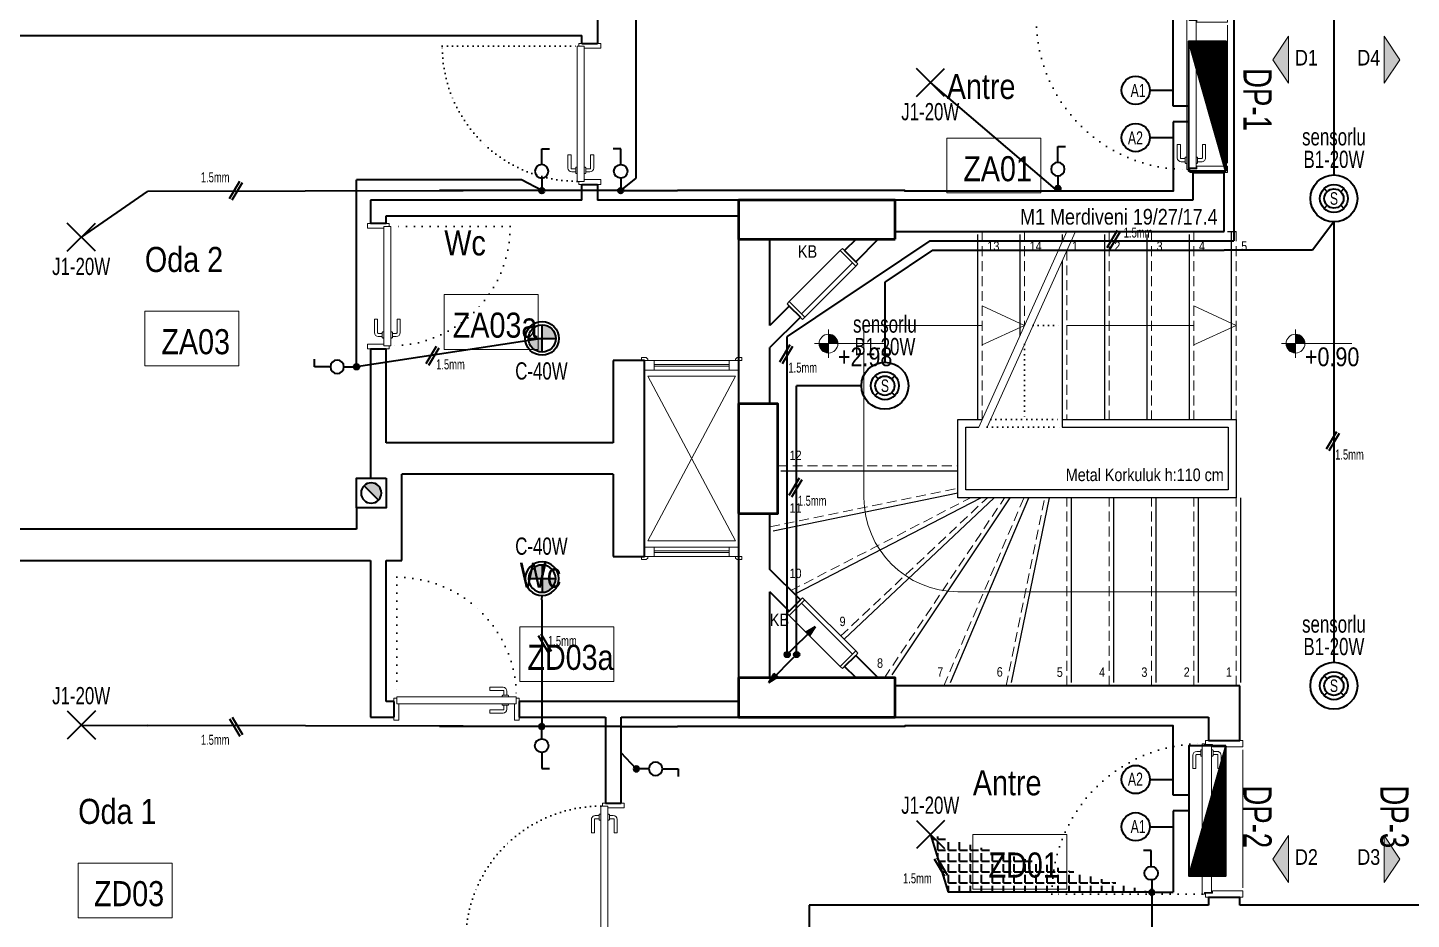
# Model space of a CAD drawing. Header units: millimetres. Extents: x 1811019 to 3717122, y -501178 to -243171.
# Drawn here: x 1857534 to 1858417, y -251169 to -250600 of the extents above; entities that cross this region are included whole.
import ezdxf
from ezdxf.enums import TextEntityAlignment as Align

# ---------------------------------------------------------------- set-up
doc = ezdxf.new("R2010")
doc.units = ezdxf.units.MM
for name, pattern in [('CONTINOUS', [0]), ('CONTINU', [0]), ('DOT', [0.25, 0, -0.25]), ('izdüşüm arka', [3.175, 0, -3.175]), ('izdüşüm ön', [9.525, 6.35, -3.175])]:
    doc.linetypes.add(name, pattern=pattern)
for name, color, linetype, lineweight in [('a_ba', 6, 'Continuous', 50), ('a_doğrama', 251, 'Continuous', 20), ('a_duvar', 255, 'Continuous', 35), ('a_görünüş', 32, 'Continuous', 25), ('a_görünüş_ince', 8, 'Continuous', 20), ('a_izdüşüm_arka', 255, 'izdüşüm arka', 30), ('a_izdüşüm_ön', 6, 'izdüşüm ön', 9), ('a_not_kot', 251, 'Continuous', 13), ('a_not_mahal', 253, 'Continuous', 5), ('a_not_misc', 144, 'Continuous', 5), ('a_not_text', 7, 'Continuous', 13), ('Aydınlatma', 4, 'CONTINOUS', 35), ('Aydınlatma_', 3, 'Continuous', 40), ('Genel', 4, 'CONTINOUS', 40), ('Priz', 6, 'CONTINOUS', 40)]:
    doc.layers.add(name, color=color, linetype=linetype, lineweight=lineweight)
doc.styles.add('Grupcad', font='arial.ttf', dxfattribs={"width": 0.7})
doc.styles.add('OL', font='tsimplex.shx', dxfattribs={"width": 0.8, "height": 12})
doc.styles.add('ROMANTUR', font='arial.ttf', dxfattribs={"width": 0.7})
doc.styles.get("Standard").update_dxf_attribs({"font": 'ARIALN.TTF'})

# ---------------------------------------------------------------- blocks, each defined once
blk = doc.blocks.new('K1')
at = {"layer": 'a_doğrama', "color": 251}
for points in [[(-17.5, -2.5), (-22, -2.5), (-22, 0), (2, 0), (2, -4), (-17.5, -4), (-17.5, -2.5)], [(-27.5, -93.1), (-25, -93.1)], [(-17.5, -97.5), (-22, -97.5), (-22, -100), (2, -100), (2, -96), (-17.5, -96), (-17.5, -97.5)], [(-14.5, -93.1), (-17, -93.1)]]:
    blk.add_lwpolyline(points, dxfattribs=at)
blk.add_lwpolyline([(-18, -14), (-18, -4), (-18, -3), (-22.5, -3), (-22.5, -2.5), (-22.5, -2), (-24, -2), (-24, -2.5), (-24, -12.5), (-24, -88), (-24, -97.5), (-24, -98), (-22.5, -98), (-22.5, -97.5), (-22.5, -97), (-18, -97), (-18, -96), (-18, -86.5)], close=True, dxfattribs=at)
for points in [[(-25, -91.1), (-27.5, -91.1, -0.414214), (-28, -90.6), (-28, -82.1), (-30, -82.1), (-30, -90.6)], [(-17, -91.1), (-14.5, -91.1, 0.414214), (-14, -90.6), (-14, -82.1), (-12, -82.1), (-12, -90.6)], [(-24, -94.1), (-24.5, -94.1, -0.414214), (-25, -93.6), (-25, -90.6, -0.414214), (-24.5, -90.1), (-24, -90.1)], [(-18, -94.1), (-17.5, -94.1, 0.414214), (-17, -93.6), (-17, -90.6, 0.414214), (-17.5, -90.1), (-18, -90.1)]]:
    blk.add_lwpolyline(points, format="xyb", dxfattribs=at)
for centre, start, end in [((-27.5, -90.6), 180, 270), ((-14.5, -90.6), 270, 0)]:
    blk.add_arc(centre, 2.5, start, end, dxfattribs=at)
at = {"layer": 'a_görünüş_ince', "color": 251}
blk.add_line((2, -6), (2, -94), dxfattribs=at)
at = {"layer": 'a_izdüşüm_arka', "color": 251, "linetype": 'DOT', "ltscale": 20}
blk.add_line((-24, -2), (-120, -2), dxfattribs=at)
blk.add_arc((-24, -2), 96, 180, 270, dxfattribs=at)
blk = doc.blocks.new('K2')
at = {"layer": 'a_doğrama', "color": 251, "linetype": 'Continuous'}
for p, q in [((-12, 90), (-12, 88.1)), ((-12, 90), (-10, 90)), ((-13, 88.1), (-13, 1.9)), ((-13, 88.1), (-8.5, 88.1)), ((-8.5, 88.1), (-8.5, 1.9)), ((-13, 1.9), (-8.5, 1.9)), ((-12, 0), (-12, 1.9)), ((-12, 0), (-10, 0))]:
    blk.add_line(p, q, dxfattribs=at)
for points in [[(0, 90), (2, 90), (2, 87), (-8.5, 87)], [(0, 0), (2, 0), (2, 3), (-8.5, 3)]]:
    blk.add_lwpolyline(points, dxfattribs=at)
at = {"layer": 'a_doğrama', "color": 251}
for points in [[(-14, 80.1), (-16.5, 80.1, 0.414214), (-17, 79.6), (-17, 71.1), (-19, 71.1), (-19, 79.6)], [(-13, 83.1), (-13.5, 83.1, 0.414214), (-14, 82.6), (-14, 79.6, 0.414214), (-13.5, 79.1), (-13, 79.1)], [(-8.5, 83.1), (-8, 83.1, -0.414214), (-7.5, 82.6), (-7.5, 79.6, -0.414214), (-8, 79.1), (-8.5, 79.1)], [(-7.5, 80.1), (-5, 80.1, -0.414214), (-4.5, 79.6), (-4.5, 71.1), (-2.5, 71.1), (-2.5, 79.6)]]:
    blk.add_lwpolyline(points, format="xyb", dxfattribs=at)
for points in [[(-16.5, 82.1), (-14, 82.1)], [(-5, 82.1), (-7.5, 82.1)]]:
    blk.add_lwpolyline(points, dxfattribs=at)
for centre, start, end in [((-16.5, 79.6), 90, 180), ((-5, 79.6), 0, 90)]:
    blk.add_arc(centre, 2.5, start, end, dxfattribs=at)
at = {"layer": 'a_izdüşüm_arka', "color": 251}
blk.add_lwpolyline([(-99.2, 1.9), (-13, 1.9)], dxfattribs=at)
blk.add_arc((-13, 1.9), 86.2, 89.99996, 180, dxfattribs=at)
blk = doc.blocks.new('k_80')
at = {"layer": 'a_doğrama', "color": 251, "linetype": 'Continuous'}
for p, q in [((-80, 2), (-78.1, 2)), ((-80, 2), (-80, 0)), ((-78.1, 3), (-1.9, 3)), ((-78.1, 3), (-78.1, -1.5)), ((-1.9, 3), (-1.9, -1.5)), ((0, 2), (-1.9, 2)), ((0, 2), (0, 0)), ((-78.1, -1.5), (-1.9, -1.5))]:
    blk.add_line(p, q, dxfattribs=at)
at = {"layer": 'a_doğrama', "color": 251}
for points in [[(-70.1, 4), (-70.1, 6.5, -0.414214), (-69.6, 7), (-61.1, 7), (-61.1, 9), (-69.6, 9)], [(-73.1, 3), (-73.1, 3.5, -0.414214), (-72.6, 4), (-69.6, 4, -0.414214), (-69.1, 3.5), (-69.1, 3)], [(-73.1, -1.5), (-73.1, -2, 0.414214), (-72.6, -2.5), (-69.6, -2.5, 0.414214), (-69.1, -2), (-69.1, -1.5)], [(-70.1, -2.5), (-70.1, -5, 0.414214), (-69.6, -5.5), (-61.1, -5.5), (-61.1, -7.5), (-69.6, -7.5)]]:
    blk.add_lwpolyline(points, format="xyb", dxfattribs=at)
for points in [[(-72.1, 6.5), (-72.1, 4)], [(-72.1, -5), (-72.1, -2.5)]]:
    blk.add_lwpolyline(points, dxfattribs=at)
at = {"layer": 'a_doğrama', "color": 251, "linetype": 'Continuous'}
for points in [[(-80, -10), (-80, -12), (-77, -12), (-77, -1.5)], [(0, -10), (0, -12), (-3, -12), (-3, -1.5)]]:
    blk.add_lwpolyline(points, dxfattribs=at)
at = {"layer": 'a_doğrama', "color": 251}
for centre, start, end in [((-69.6, 6.5), 90, 180), ((-69.6, -5), 180, 270)]:
    blk.add_arc(centre, 2.5, start, end, dxfattribs=at)
at = {"layer": 'a_izdüşüm_arka', "color": 251, "linetype": 'DOT', "ltscale": 20}
blk.add_line((-1.9, 79.2), (-1.9, 3), dxfattribs=at)
blk.add_arc((-1.9, 3), 76.2, 90, 180, dxfattribs=at)
blk = doc.blocks.new('M1')
at = {"layer": 'a_doğrama', "linetype": 'Continuous'}
for p, q in [((-24, 6), (-30, 6)), ((-30, 0), (-30, 6)), ((-24, 0), (-30, 0)), ((-24, 0), (-24, 6)), ((30, 6), (24, 6)), ((24, 6), (24, 0)), ((30, 0), (30, 6)), ((30, 0), (24, 0))]:
    blk.add_line(p, q, dxfattribs=at)
at = {"layer": 'a_doğrama'}
for p, q in [((24, 3.5), (-24, 3.5)), ((24, 2.5), (-24, 2.5))]:
    blk.add_line(p, q, dxfattribs=at)
for points in [[(-28, -1), (-28, 0), (-32, 0), (-32, -2), (-29, -2)], [(28, -1), (28, 0), (32, 0), (32, -2), (29, -2)]]:
    blk.add_lwpolyline(points, close=True, dxfattribs=at)
at = {"layer": 'a_görünüş_ince'}
for p, q in [((24, 6), (-24, 6)), ((-24, 0), (24, 0))]:
    blk.add_line(p, q, dxfattribs=at)
blk = doc.blocks.new('baca_müstakil')
at = {"layer": 'a_duvar'}
h = blk.add_hatch(color=256, dxfattribs=at)
h.dxf.hatch_style = 1
h.paths.add_polyline_path([(4.9, -4.9, 0.198912), (3, -9.5, 0.668179), (14.1, -14.1)])
blk.add_line((4.9, -4.9), (14.1, -14.1), dxfattribs=at)
blk.add_lwpolyline([(0, -19), (19, -19), (19, 0), (0, 0)], close=True, dxfattribs=at)
blk.add_circle((9.5, -9.5), 6.5, dxfattribs=at)
blk = doc.blocks.new('sembol_kot')
at = {"layer": 'a_not_kot'}
for points in [[(0, 10), (0, 0), (10, 0, 0.414214)], [(0, 0), (-10, 0, 0.414214), (0, -10)]]:
    blk.add_hatch(color=256, dxfattribs=at).paths.add_polyline_path(points)
for p, q in [((0, 15), (0, -15)), ((-15, 0), (60, 0))]:
    blk.add_line(p, q, dxfattribs=at)
blk.add_circle((0, 0), 10, dxfattribs=at)
blk = doc.blocks.new('kb')
at = {"layer": 'a_doğrama'}
blk.add_line((10.91, -41.26), (12.32, -42.68), dxfattribs=at)
for points in [[(44.85, -7.32), (46.26, -5.91)], [(44.85, -7.32), (54.75, -17.22)], [(47.68, -7.32), (46.26, -5.91)], [(52.63, -15.1), (20.1, -47.63)], [(54.75, -17.22), (20.81, -51.16)], [(54.75, -14.39), (56.16, -15.81)], [(56.16, -15.81), (54.75, -17.22)], [(10.91, -41.26), (12.32, -39.85)], [(10.91, -41.26), (20.81, -51.16)], [(12.32, -39.85), (22.22, -49.75)]]:
    blk.add_lwpolyline(points, dxfattribs=at)
at = {"layer": 'a_duvar'}
for points in [[(55, 0), (47.68, -7.32)], [(69.14, 0), (54.75, -14.39)], [(47.68, -7.32), (54.75, -14.39)], [(12.32, -42.68), (0, -55)], [(12.32, -42.68), (19.39, -49.75)], [(19.39, -49.75), (0, -69.14)]]:
    blk.add_lwpolyline(points, dxfattribs=at)
at = {"layer": 'a_görünüş_ince'}
blk.add_lwpolyline([(44.85, -7.32), (12.32, -39.85)], dxfattribs=at)
blk = doc.blocks.new('B1-20W SENSORLU ARM.')
at = {"layer": 'Aydınlatma', "color": 1, "linetype": 'CONTINU'}
for p, q in [((-6.3, 6.3), (-4.34, 4.34)), ((6.3, 6.3), (4.34, 4.34)), ((-4.34, -4.34), (-6.3, -6.3)), ((4.34, -4.34), (6.3, -6.3))]:
    blk.add_line(p, q, dxfattribs=at)
at = {"layer": 'Aydınlatma', "linetype": 'CONTINU'}
blk.add_circle((0, 0), 15, dxfattribs=at)
at = {"layer": 'Aydınlatma', "color": 1, "linetype": 'CONTINU'}
for radius in [8.91, 6.14]:
    blk.add_circle((0, 0), radius, dxfattribs=at)
at = {"layer": 'Aydınlatma', "linetype": 'CONTINU', "style": 'Grupcad', "width": 0.7, "flags": 8}
for tag, p in [('SENSORLU', (0, 39.36)), ('B1-20W', (0, 25))]:
    blk.add_attdef(tag, text='', height=11, dxfattribs=at).set_placement(p, align=Align.MIDDLE_CENTER)
at = {"layer": 'Aydınlatma', "color": 4, "linetype": 'CONTINU', "style": 'Grupcad', "width": 0.7, "flags": 8}
blk.add_attdef('S.', text='', height=8, dxfattribs=at).set_placement((0, 0), align=Align.MIDDLE_CENTER)
blk = doc.blocks.new('YUKARIYA GIDEN HAT')
at = {"linetype": 'Continuous'}
blk.add_hatch(color=0, dxfattribs=at).paths.add_polyline_path([(12.1, 14.33), (14.28, 12.14), (17.77, 17.77)])
h = blk.add_hatch(color=7, dxfattribs=at)
edge = h.paths.add_edge_path()
edge.add_arc((0, 0), 1.75, 0, 360)
at = {"color": 0, "linetype": 'Continuous'}
for p, q in [((0, 0), (17.77, 17.77)), ((17.77, 17.77), (12.1, 14.33)), ((17.77, 17.77), (14.28, 12.14)), ((12.1, 14.33), (14.28, 12.14))]:
    blk.add_line(p, q, dxfattribs=at)
at = {"color": 7, "linetype": 'Continuous'}
blk.add_circle((0, 0), 1.75, dxfattribs=at)
blk = doc.blocks.new('KAT PANOSU')
at = {"layer": 'Aydınlatma', "linetype": 'CONTINU'}
h = blk.add_hatch(dxfattribs=at)
h.set_pattern_fill('ANSI31', color=2)
h.set_pattern_definition([(45, (274.5771, -113244.44112), (-0.08838834765, 0.08838834765), [])])
h.paths.add_polyline_path([(41.5, 11.87), (-41.5, -11.87), (41.5, -11.87)])
at = {"layer": 'Aydınlatma', "color": 2, "linetype": 'CONTINU'}
blk.add_line((-41.5, -11.87), (41.5, 11.87), dxfattribs=at)
blk.add_line((-41.5, -11.87), (41.5, 11.87), dxfattribs=at)
blk.add_line((-41.5, -11.87), (41.5, 11.87), dxfattribs=at)
blk.add_line((-41.5, -11.87), (41.5, 11.87), dxfattribs=at)
blk.add_line((-41.5, -11.87), (41.5, 11.87), dxfattribs=at)
blk.add_line((-41.5, -11.87), (41.5, 11.87), dxfattribs=at)
blk.add_lwpolyline([(-41.5, -11.87), (-41.5, 11.87), (41.5, 11.87), (41.5, -11.87)], close=True, dxfattribs=at)
blk.add_lwpolyline([(-41.5, -11.87), (-41.5, 11.87), (41.5, 11.87), (41.5, -11.87)], close=True, dxfattribs=at)
blk.add_lwpolyline([(-41.5, -11.87), (-41.5, 11.87), (41.5, 11.87), (41.5, -11.87)], close=True, dxfattribs=at)
blk.add_lwpolyline([(-41.5, -11.87), (-41.5, 11.87), (41.5, 11.87), (41.5, -11.87)], close=True, dxfattribs=at)
blk.add_lwpolyline([(-41.5, -11.87), (-41.5, 11.87), (41.5, 11.87), (41.5, -11.87)], close=True, dxfattribs=at)
blk.add_lwpolyline([(-41.5, -11.87), (-41.5, 11.87), (41.5, 11.87), (41.5, -11.87)], close=True, dxfattribs=at)
blk = doc.blocks.new('J1-20W')
at = {"layer": 'Aydınlatma', "color": 1, "linetype": 'CONTINU'}
for p, q in [((9, 9), (-9, -9)), ((-9, 9), (9, -9))]:
    blk.add_line(p, q, dxfattribs=at)
at = {"layer": 'Aydınlatma', "linetype": 'CONTINU', "style": 'Grupcad', "width": 0.7, "flags": 8}
blk.add_attdef('J1-20W', text='', height=11, dxfattribs=at).set_placement((0, 18.75), align=Align.MIDDLE_CENTER)
blk = doc.blocks.new('C-20W')
at = {"layer": 'Aydınlatma', "linetype": 'CONTINU'}
h = blk.add_hatch(color=1, dxfattribs=at)
h.paths.add_polyline_path([(8.7, 0), (0, 0), (0, 8.7, -0.414214)])
h.paths.add_polyline_path([(0, -8.7, -0.414214), (-8.7, 0), (0, 0)])
at = {"layer": 'Aydınlatma', "color": 1, "linetype": 'CONTINU'}
for p, q in [((8.7, 0), (-8.7, 0)), ((0, 8.7), (0, -8.7))]:
    blk.add_line(p, q, dxfattribs=at)
at = {"layer": 'Aydınlatma', "linetype": 'CONTINU'}
blk.add_circle((0, 0), 10.75, dxfattribs=at)
at = {"layer": 'Aydınlatma', "color": 1, "linetype": 'CONTINU'}
blk.add_circle((0, 0), 8.7, dxfattribs=at)
at = {"layer": 'Aydınlatma', "linetype": 'CONTINU', "style": 'Grupcad', "width": 0.7, "flags": 8}
blk.add_attdef('C-40W', text='', height=11, dxfattribs=at).set_placement((0, 20.75), align=Align.MIDDLE_CENTER)
blk = doc.blocks.new('NORMAL ANAHTAR')
at = {"layer": 'Aydınlatma', "color": 6, "linetype": 'CONTINU'}
for p, q in [((0, 18.76), (-4.86, 18.76)), ((0, 8.64), (0, 18.76))]:
    blk.add_line(p, q, dxfattribs=at)
blk.add_circle((0, 4.32), 4.32, dxfattribs=at)
blk = doc.blocks.new('BUAT (Enerji)')
at = {"layer": 'Priz', "linetype": 'CONTINU'}
h = blk.add_hatch(color=256, dxfattribs=at)
edge = h.paths.add_edge_path()
edge.add_arc((0, 0), 1.75, 0, 360)
blk.add_circle((0, 0), 1.75, dxfattribs=at)

msp = doc.modelspace()

# ---------------------------------------------------------------- hatches: boundary and pattern name
at = {"layer": 'a_not_misc'}
h = msp.add_hatch(color=256, dxfattribs=at)
h.dxf.hatch_style = 1
h.paths.add_polyline_path([(1858338.67, -250605.23), (1858328.67, -250620.23), (1858338.67, -250635.23)])
h = msp.add_hatch(color=256, dxfattribs=at)
h.dxf.hatch_style = 1
h.paths.add_polyline_path([(1858399.68, -250605.23), (1858409.68, -250620.23), (1858399.68, -250635.23)])
h = msp.add_hatch(color=256, dxfattribs=at)
h.dxf.hatch_style = 1
h.paths.add_polyline_path([(1858338.67, -251115.42), (1858328.67, -251130.42), (1858338.67, -251145.42)])
h = msp.add_hatch(color=256, dxfattribs=at)
h.dxf.hatch_style = 1
h.paths.add_polyline_path([(1858399.68, -251115.42), (1858409.68, -251130.42), (1858399.68, -251145.42)])
at = {"layer": 'Aydınlatma'}
h = msp.add_hatch(dxfattribs=at)
h.set_pattern_fill('ANGLE', color=256)
h.set_pattern_definition([(0, (0, 0), (0, 6.985), [5.08, -1.905]), (90, (0, 0), (-6.985, 4e-16), [5.08, -1.905])])
edge = h.paths.add_edge_path()
edge.add_line((1858110.21, -251114.79), (1858121.54, -251151.65))
edge.add_line((1858251.41, -251151.65), (1858121.54, -251151.65))

# ---------------------------------------------------------------- linework, layer by layer
at = {"layer": 'a_ba', "color": 253}
for points in [[(1858087.71, -250734.79), (1858087.71, -250709.79), (1857987.71, -250709.79), (1857987.71, -250734.79)], [(1857987.71, -250909.79), (1858012.71, -250909.79), (1858012.71, -250839.79), (1857987.71, -250839.79)], [(1858087.71, -251039.79), (1858087.71, -251014.79), (1857987.71, -251014.79), (1857987.71, -251039.79)]]:
    msp.add_lwpolyline(points, close=True, dxfattribs=at)
at = {"layer": 'a_doğrama'}
msp.add_line((1858018.62, -250973.53), (1858020.03, -250972.11), dxfattribs=at)
for points in [[(1858018.62, -250973.53), (1858028.52, -250963.63)], [(1858020.03, -250974.94), (1858029.93, -250965.04)], [(1858060.34, -250999.69), (1858027.81, -250967.16)], [(1858062.46, -250997.57), (1858028.52, -250963.63)], [(1858018.62, -250973.53), (1858020.03, -250974.94)], [(1858052.56, -251007.47), (1858062.46, -250997.57)], [(1858063.87, -250998.98), (1858062.46, -250997.57)], [(1858052.56, -251007.47), (1858053.97, -251008.88)], [(1858055.39, -251007.47), (1858053.97, -251008.88)], [(1858062.46, -251000.4), (1858063.87, -250998.98)]]:
    msp.add_lwpolyline(points, dxfattribs=at)
at = {"layer": 'a_duvar'}
for p, q in [((1857897.71, -250584.79), (1857897.71, -250609.79)), ((1857342.71, -250604.79), (1857887.71, -250604.79)), ((1857887.71, -250609.79), (1857887.71, -250604.79)), ((1858277.71, -250692.29), (1858277.71, -250709.79)), ((1858297.71, -250729.79), (1858297.71, -250692.29)), ((1857887.71, -250709.79), (1857887.71, -250699.79)), ((1857897.71, -250699.79), (1857897.71, -250709.79)), ((1857752.71, -250709.79), (1857752.71, -250724.79)), ((1857887.71, -250709.79), (1857752.71, -250709.79)), ((1858277.71, -250709.79), (1857897.71, -250709.79)), ((1857762.71, -250724.79), (1857762.71, -250719.79)), ((1857762.71, -250719.79), (1857987.71, -250719.79)), ((1857987.71, -250719.79), (1857987.71, -250839.79)), ((1858087.71, -250729.79), (1858297.71, -250729.79)), ((1858007.71, -250789.79), (1858007.71, -250734.79)), ((1858007.71, -250839.79), (1858007.71, -250803.93)), ((1857762.71, -250864.79), (1857762.71, -250804.79)), ((1857927.71, -250812.29), (1857907.71, -250812.29)), ((1857907.71, -250812.29), (1857907.71, -250864.79)), ((1857927.71, -250937.29), (1857927.71, -250812.29)), ((1857987.71, -250839.79), (1857987.71, -251029.79)), ((1857907.71, -250864.79), (1857762.71, -250864.79)), ((1857907.71, -250884.79), (1857772.71, -250884.79)), ((1857772.71, -250939.8), (1857772.71, -250884.79)), ((1857907.71, -250884.79), (1857907.71, -250937.29)), ((1858007.71, -250945.65), (1858007.71, -250909.79)), ((1857743.71, -250919.8), (1857343.19, -250919.8)), ((1857343.19, -250939.8), (1857752.71, -250939.8)), ((1857762.71, -251029.79), (1857762.71, -250939.8)), ((1857907.71, -250937.29), (1857927.71, -250937.29)), ((1858007.71, -251014.79), (1858007.71, -250959.79)), ((1858307.71, -251019.79), (1858087.71, -251019.79)), ((1858307.71, -251054.79), (1858307.71, -251019.79)), ((1857767.71, -251029.79), (1857762.71, -251029.79)), ((1857987.71, -251029.79), (1857847.71, -251029.79)), ((1857752.71, -251039.79), (1857767.71, -251039.79)), ((1857847.71, -251039.79), (1857902.71, -251039.79)), ((1857902.71, -251039.79), (1857902.71, -251094.79)), ((1857912.71, -251094.79), (1857912.71, -251039.79)), ((1857912.71, -251039.79), (1858287.71, -251039.79)), ((1858287.71, -251039.79), (1858287.71, -251054.79)), ((1858287.71, -251154.79), (1858287.71, -251159.79)), ((1858307.71, -251159.79), (1858307.71, -251154.79)), ((1858287.71, -251159.79), (1858032.71, -251159.79)), ((1858032.71, -251159.79), (1858032.71, -251174.79)), ((1858427.71, -251159.79), (1858307.71, -251159.79))]:
    msp.add_line(p, q, dxfattribs=at)
for points in [[(1857887.71, -250609.79), (1857897.71, -250609.79)], [(1858277.71, -250692.29), (1858297.71, -250692.29)], [(1857887.71, -250699.79), (1857897.71, -250699.79)], [(1857762.71, -250724.79), (1857752.71, -250724.79)], [(1857752.71, -250804.79), (1857762.71, -250804.79)], [(1857752.71, -250804.79), (1857752.71, -250887.29)], [(1857743.71, -250906.29), (1857743.71, -250919.8)], [(1857752.71, -250939.8), (1857752.71, -251039.79)], [(1857762.71, -250939.8), (1857772.71, -250939.8)], [(1858027.1, -250965.04), (1858007.71, -250945.65)], [(1858020.03, -250972.11), (1858007.71, -250959.79)], [(1858020.03, -250972.11), (1858027.1, -250965.04)], [(1858055.39, -251007.47), (1858062.46, -251000.4)], [(1858062.71, -251014.79), (1858055.39, -251007.47)], [(1858076.85, -251014.79), (1858062.46, -251000.4)], [(1857767.71, -251029.79), (1857767.71, -251039.79)], [(1857847.71, -251029.79), (1857847.71, -251039.79)], [(1858287.71, -251054.79), (1858307.71, -251054.79)], [(1857902.71, -251094.79), (1857912.71, -251094.79)], [(1858287.71, -251154.79), (1858307.71, -251154.79)]]:
    msp.add_lwpolyline(points, dxfattribs=at)
at = {"layer": 'a_görünüş', "color": 251}
for p, q in [((1858140.21, -250731.79), (1858140.21, -250849.79)), ((1858167.21, -250731.79), (1858167.21, -250796.46)), ((1858194.21, -250731.79), (1858194.21, -250736.46)), ((1858221.21, -250731.79), (1858221.21, -250849.79)), ((1858248.21, -250731.79), (1858248.21, -250849.79)), ((1858275.21, -250731.79), (1858275.21, -250849.79)), ((1858299.71, -250729.79), (1858305.21, -250729.79)), ((1858302.21, -250729.79), (1858302.21, -250849.79)), ((1858194.21, -250748.64), (1858194.21, -250849.79)), ((1858127.71, -250899.79), (1858127.71, -250849.79)), ((1858127.71, -250849.79), (1858143.21, -250849.79)), ((1858132.71, -250894.79), (1858132.71, -250854.79)), ((1858132.71, -250854.79), (1858140.96, -250854.79)), ((1858194.21, -250849.79), (1858305.21, -250849.79)), ((1858194.21, -250854.79), (1858300.21, -250854.79)), ((1858014.71, -250882.54), (1858127.71, -250882.54)), ((1858009.71, -250921.04), (1858127.71, -250896.78)), ((1858023.33, -250961.27), (1858142.31, -250899.79)), ((1858055.05, -250990.16), (1858150.86, -250899.79)), ((1858085.7, -251012.79), (1858161.11, -250899.79)), ((1858122.86, -251017.79), (1858173.05, -250899.79)), ((1858305.21, -250899.79), (1858127.71, -250899.79)), ((1858300.21, -250894.79), (1858132.71, -250894.79)), ((1858161.88, -251017.79), (1858186.1, -250899.79)), ((1858200.21, -251017.79), (1858200.21, -250899.79)), ((1858227.21, -251017.79), (1858227.21, -250899.79)), ((1858254.21, -251017.79), (1858254.21, -250899.79)), ((1858281.21, -251017.79), (1858281.21, -250899.79)), ((1858308.21, -251017.79), (1858308.21, -250899.79))]:
    msp.add_line(p, q, dxfattribs=at)
for points in [[(1858194.21, -250849.79), (1858194.21, -250854.79)], [(1858300.21, -250854.79), (1858300.21, -250894.79)], [(1858305.21, -250849.79), (1858305.21, -250899.79)]]:
    msp.add_lwpolyline(points, dxfattribs=at)
at = {"layer": 'a_görünüş_ince'}
for points in [[(1857929.71, -250822.29), (1857985.71, -250822.29)], [(1857929.71, -250927.29), (1857985.71, -250927.29)], [(1858052.56, -251007.47), (1858020.03, -250974.94)]]:
    msp.add_lwpolyline(points, dxfattribs=at)
at = {"layer": 'a_izdüşüm_arka'}
for p, q in [((1858175.69, -250789.79), (1858194.21, -250789.79)), ((1858170.21, -250801.98), (1858170.21, -250849.79)), ((1858146.44, -250854.79), (1858194.21, -250854.79)), ((1858148.69, -250849.79), (1858194.21, -250849.79))]:
    msp.add_line(p, q, dxfattribs=at)
at = {"layer": 'a_izdüşüm_ön', "color": 251}
for p, q in [((1858143.21, -250729.79), (1858143.21, -250849.79)), ((1858170.21, -250729.79), (1858170.21, -250789.79)), ((1858224.21, -250729.79), (1858224.21, -250849.79)), ((1858251.21, -250729.79), (1858251.21, -250849.79)), ((1858278.21, -250729.79), (1858278.21, -250849.79)), ((1858305.21, -250729.79), (1858305.21, -250849.79)), ((1858197.21, -250741.98), (1858197.21, -250849.79)), ((1858012.71, -250879.54), (1858127.71, -250879.54)), ((1858007.71, -250918.39), (1858127.71, -250893.71)), ((1858021.11, -250959.05), (1858135.78, -250899.79)), ((1858052.93, -250988.04), (1858146.48, -250899.79)), ((1858080.76, -251014.79), (1858157.5, -250899.79)), ((1858118.75, -251019.79), (1858169.79, -250899.79)), ((1858158.41, -251019.79), (1858183.04, -250899.79)), ((1858197.21, -251019.79), (1858197.21, -250899.79)), ((1858224.21, -251019.79), (1858224.21, -250899.79)), ((1858251.21, -251019.79), (1858251.21, -250899.79)), ((1858278.21, -251019.79), (1858278.21, -250899.79)), ((1858305.21, -251019.79), (1858305.21, -250899.79))]:
    msp.add_line(p, q, dxfattribs=at)
at = {"layer": 'a_not_mahal'}
for points in [[(1858180.6, -250670.31), (1858120.6, -250670.31), (1858120.6, -250705.31), (1858180.6, -250705.31)], [(1857859.85, -250770.16), (1857799.85, -250770.16), (1857799.85, -250805.16), (1857859.85, -250805.16)], [(1857668.72, -250780.72), (1857608.72, -250780.72), (1857608.72, -250815.72), (1857668.72, -250815.72)], [(1857907.96, -250982.18), (1857847.96, -250982.18), (1857847.96, -251017.18), (1857907.96, -251017.18)], [(1858197.23, -251114.74), (1858137.23, -251114.74), (1858137.23, -251149.74), (1858197.23, -251149.74)], [(1857626.17, -251133), (1857566.17, -251133), (1857566.17, -251168), (1857626.17, -251168)]]:
    msp.add_lwpolyline(points, close=True, dxfattribs=at)
at = {"layer": 'a_not_misc'}
for p, q in [((1858067.71, -250789.79), (1858143.21, -250789.79)), ((1858067.71, -250899.79), (1858067.71, -250789.79)), ((1858197.21, -250789.79), (1858278.21, -250789.79)), ((1858305.21, -250959.79), (1858127.71, -250959.79))]:
    msp.add_line(p, q, dxfattribs=at)
for points in [[(1858338.67, -250605.23), (1858328.67, -250620.23), (1858338.67, -250635.23), (1858338.67, -250605.23)], [(1858399.68, -250605.23), (1858409.68, -250620.23), (1858399.68, -250635.23), (1858399.68, -250605.23)], [(1858338.67, -251115.42), (1858328.67, -251130.42), (1858338.67, -251145.42), (1858338.67, -251115.42)], [(1858399.68, -251115.42), (1858409.68, -251130.42), (1858399.68, -251145.42), (1858399.68, -251115.42)]]:
    msp.add_lwpolyline(points, close=True, dxfattribs=at)
for points in [[(1858197.21, -250729.79), (1858140.96, -250854.79)], [(1858202.69, -250729.79), (1858146.44, -250854.79)], [(1858170.21, -250789.79), (1858143.21, -250777.29)], [(1858305.21, -250789.79), (1858278.21, -250777.29)], [(1858170.21, -250789.79), (1858143.21, -250802.29)], [(1858305.21, -250789.79), (1858278.21, -250802.29)], [(1857985.71, -250822.29), (1857929.71, -250927.29)], [(1857929.71, -250822.29), (1857985.71, -250927.29)]]:
    msp.add_lwpolyline(points, dxfattribs=at)
msp.add_arc((1858127.71, -250899.79), 60, 180, 270, dxfattribs=at)
at = {"layer": 'Aydınlatma'}
for p, q in [((1858303.71, -250397.02), (1858303.71, -250735.79)), ((1858367.71, -250412.02), (1858367.71, -250693.81)), ((1857922.25, -250695.87), (1857922.25, -250494.79)), ((1858265.03, -250639.78), (1858265.03, -250594.29)), ((1858191.45, -250704.19), (1858110.21, -250634.79)), ((1858265.03, -250649.95), (1858265.03, -250639.78)), ((1858275.03, -250649.95), (1858265.03, -250649.95)), ((1858275.03, -250659.95), (1858265.03, -250659.95)), ((1857743.79, -250816.27), (1857743.79, -250696.85)), ((1857849.18, -250696.85), (1857743.79, -250696.85)), ((1857862.03, -250703.79), (1857849.18, -250696.85)), ((1857912.45, -250703.79), (1857922.25, -250695.87)), ((1857568.21, -250733.54), (1857610.3, -250704.32)), ((1857912.45, -250703.79), (1857610.3, -250704.32)), ((1857912.45, -250703.79), (1857796.71, -250703.79)), ((1857912.45, -250703.79), (1857928.1, -250703.79)), ((1857928.1, -250703.79), (1857944.5, -250703.79)), ((1857944.5, -250703.79), (1857948.71, -250703.79)), ((1858367.71, -250723.81), (1858354.01, -250741.79)), ((1858367.71, -250723.81), (1858367.71, -251004.79)), ((1858109.67, -250735.79), (1858018.73, -250796.87)), ((1858111.5, -250741.79), (1858081.08, -250762.22)), ((1858109.67, -250735.79), (1858303.71, -250735.79)), ((1858111.5, -250741.79), (1858297.71, -250741.79)), ((1858354.01, -250741.79), (1858297.71, -250741.79)), ((1858081.08, -250762.22), (1858081.08, -250813.32)), ((1857862.24, -250798.13), (1857743.79, -250816.27)), ((1858018.73, -250999.89), (1858018.73, -250796.87)), ((1858066.08, -250828.32), (1858024.73, -250828.32)), ((1858024.73, -250999.89), (1858024.73, -250828.32)), ((1857862.17, -250964.9), (1857862.24, -250962.21)), ((1857862.17, -250964.9), (1857862.17, -251045.79)), ((1857568.21, -251044.88), (1857610.3, -251045.26)), ((1857912.71, -251045.79), (1857610.3, -251045.26)), ((1857912.45, -251045.79), (1857796.71, -251045.79)), ((1857912.45, -251045.79), (1857928.1, -251045.79)), ((1857912.71, -251062.71), (1857912.71, -251045.79)), ((1857928.1, -251045.79), (1857944.5, -251045.79)), ((1857944.5, -251045.79), (1857948.71, -251045.79)), ((1857922.41, -251072.86), (1857912.71, -251062.71)), ((1858275.03, -251089.63), (1858265.03, -251089.63)), ((1858275.03, -251099.63), (1858265.03, -251099.63)), ((1858265.03, -251099.63), (1858265.03, -251109.8)), ((1858265.03, -251109.8), (1858265.03, -251151.65)), ((1858110.21, -251114.79), (1858121.54, -251151.65)), ((1858251.41, -251151.65), (1858121.54, -251151.65)), ((1858251.41, -251151.65), (1858265.03, -251151.65)), ((1858251.41, -251151.65), (1858251.41, -251179.68))]:
    msp.add_line(p, q, dxfattribs=at)
at = {"layer": 'Aydınlatma', "color": 3}
for p, q in [((1857662.8, -250708.72), (1857669.39, -250697.67)), ((1857664.51, -250709.75), (1857671.11, -250698.69)), ((1858229.35, -250729.24), (1858222.75, -250740.29)), ((1858231.07, -250730.26), (1858224.47, -250741.32)), ((1857788.34, -250814.2), (1857794.93, -250803.15)), ((1857790.05, -250815.23), (1857796.65, -250804.17)), ((1858020.31, -250802.29), (1858013.71, -250813.34)), ((1858022.02, -250803.31), (1858015.43, -250814.36)), ((1858369.29, -250857.75), (1858362.7, -250868.8)), ((1858371.01, -250858.78), (1858364.41, -250869.83)), ((1858026.31, -250887.28), (1858019.71, -250898.34)), ((1858028.02, -250888.31), (1858021.43, -250899.36)), ((1857859.78, -250987.74), (1857866.38, -250998.8)), ((1857861.5, -250986.72), (1857868.09, -250997.77)), ((1857662.8, -251040.86), (1857669.39, -251051.91)), ((1857664.51, -251039.83), (1857671.11, -251050.89)), ((1858112.48, -251130.39), (1858119.07, -251141.44)), ((1858114.19, -251129.36), (1858120.79, -251140.42))]:
    msp.add_line(p, q, dxfattribs=at)
at = {"layer": 'Aydınlatma', "color": 6}
for p, q in [((1857862.03, -250695.79), (1857862.03, -250703.79)), ((1857912.45, -250695.79), (1857912.45, -250703.79)), ((1858191.45, -250694.44), (1858191.45, -250702.44)), ((1857735.79, -250816.27), (1857743.79, -250816.27)), ((1857862.03, -251053.79), (1857862.03, -251045.79)), ((1857930.41, -251072.86), (1857922.41, -251072.86)), ((1858251.41, -251143.65), (1858251.41, -251151.65))]:
    msp.add_line(p, q, dxfattribs=at)
at = {"layer": 'Aydınlatma'}
for points in [[(1858265.03, -250659.95), (1858265.03, -250704.19), (1858093.71, -250704.19), (1858093.71, -250703.79), (1857948.71, -250703.79)], [(1858265.03, -251089.63), (1858265.03, -251045.4), (1858093.71, -251045.4), (1858093.71, -251045.79), (1857948.71, -251045.79)]]:
    msp.add_lwpolyline(points, dxfattribs=at)
at = {"layer": 'Priz', "color": 4, "linetype": 'CONTINU'}
for p, q in [((1858250.23, -250639.78), (1858265.03, -250639.78)), ((1858250.23, -250669.94), (1858265.03, -250669.94)), ((1858250.23, -251079.64), (1858265.03, -251079.64)), ((1858250.23, -251109.8), (1858265.03, -251109.8))]:
    msp.add_line(p, q, dxfattribs=at)
for centre in [(1858241.2, -250639.78), (1858241.2, -250669.94), (1858241.2, -251079.64), (1858241.2, -251109.8)]:
    msp.add_circle(centre, 9.03, dxfattribs=at)

# ---------------------------------------------------------------- block references
at = {"layer": 'a_ba'}
msp.add_blockref('kb', (1858007.71, -250734.79), dxfattribs=at)
at = {"layer": 'a_doğrama', "xscale": -1, "rotation": 180}
msp.add_blockref('M1', (1857957.71, -250812.29), dxfattribs=at)
at = {"layer": 'a_doğrama'}
msp.add_blockref('M1', (1857957.71, -250937.29), dxfattribs=at)
at = {"layer": 'a_duvar', "xscale": 0.6, "yscale": 0.6, "zscale": 0.6}
for p in [(1858045.08, -250801.47), (1858343.15, -250801.47)]:
    msp.add_blockref('sembol_kot', p, dxfattribs=at)
at = {"layer": 'a_duvar', "xscale": -1, "rotation": 90}
msp.add_blockref('baca_müstakil', (1857743.71, -250887.29), dxfattribs=at)
at = {"layer": 'a_izdüşüm_arka', "ltscale": 5, "rotation": 359.9992036878907}
for name, p in [('K1', (1858297.71, -250592.29)), ('K2', (1857912.71, -251184.79))]:
    msp.add_blockref(name, p, dxfattribs=at)
at = {"layer": 'a_izdüşüm_arka', "ltscale": 5, "xscale": -1}
for name, p, rotation in [('K2', (1857897.71, -250609.79), 180.0007963121094), ('k_80', (1857762.71, -250724.79), 270), ('K1', (1858307.64, -251154.79), 180.0007963121094)]:
    msp.add_blockref(name, p, dxfattribs=dict(at, rotation=rotation))
msp.add_blockref('k_80', (1857767.71, -251029.79), dxfattribs=at)
at = {"layer": 'Aydınlatma', "linetype": 'CONTINU'}
for name, p, rotation in [('KAT PANOSU', (1858286.89, -250649.95), 90.00000000000001), ('NORMAL ANAHTAR', (1857862.03, -251053.79), 180)]:
    msp.add_blockref(name, p, dxfattribs=dict(at, rotation=rotation))
ref = msp.add_blockref('J1-20W', (1858110.21, -250634.79), dxfattribs=dict(at, rotation=180))
ref.add_attrib('J1-20W', 'J1-20W', dxfattribs={"layer": 'Aydınlatma_', "color": 4, "linetype": 'CONTINU', "height": 11, "style": 'Grupcad', "width": 0.7}).set_placement((1858110.04, -250653.4), align=Align.MIDDLE_CENTER)
ref = msp.add_blockref('B1-20W SENSORLU ARM.', (1858367.71, -250708.81), dxfattribs=at)
ref.add_attrib('S.', 'S', dxfattribs={"layer": 'Aydınlatma_', "color": 4, "linetype": 'Continuous', "height": 8, "style": 'Grupcad', "width": 0.7}).set_placement((1858367.71, -250708.81), align=Align.MIDDLE_CENTER)
ref.add_attrib('B1-20W', 'B1-20W', dxfattribs={"layer": 'Aydınlatma_', "color": 4, "linetype": 'Continuous', "height": 11, "style": 'Grupcad', "width": 0.7}).set_placement((1858367.71, -250683.81), align=Align.MIDDLE_CENTER)
ref.add_attrib('SENSORLU', 'sensorlu', dxfattribs={"layer": 'Aydınlatma_', "color": 4, "linetype": 'Continuous', "height": 11, "style": 'Grupcad', "width": 0.7}).set_placement((1858367.71, -250669.45), align=Align.MIDDLE_CENTER)
at = {"layer": 'Aydınlatma', "linetype": 'CONTINU', "xscale": -1}
for p in [(1857862.03, -250695.79), (1858191.45, -250694.44)]:
    msp.add_blockref('NORMAL ANAHTAR', p, dxfattribs=at)
at = {"layer": 'Aydınlatma', "linetype": 'CONTINU'}
for p in [(1857912.45, -250695.79), (1858251.05, -251143.79)]:
    msp.add_blockref('NORMAL ANAHTAR', p, dxfattribs=at)
ref = msp.add_blockref('J1-20W', (1857568.21, -250733.54), dxfattribs=dict(at, rotation=180))
ref.add_attrib('J1-20W', 'J1-20W', dxfattribs={"layer": 'Aydınlatma_', "color": 4, "linetype": 'CONTINU', "height": 11, "style": 'Grupcad', "width": 0.7}).set_placement((1857568.04, -250752.15), align=Align.MIDDLE_CENTER)
ref = msp.add_blockref('B1-20W SENSORLU ARM.', (1858081.08, -250828.32), dxfattribs=at)
ref.add_attrib('S.', 'S', dxfattribs={"layer": 'Aydınlatma_', "color": 4, "linetype": 'Continuous', "height": 8, "style": 'Grupcad', "width": 0.7}).set_placement((1858081.08, -250828.32), align=Align.MIDDLE_CENTER)
ref.add_attrib('B1-20W', 'B1-20W', dxfattribs={"layer": 'Aydınlatma_', "color": 4, "linetype": 'Continuous', "height": 11, "style": 'Grupcad', "width": 0.7}).set_placement((1858081.08, -250803.32), align=Align.MIDDLE_CENTER)
ref.add_attrib('SENSORLU', 'sensorlu', dxfattribs={"layer": 'Aydınlatma_', "color": 4, "linetype": 'Continuous', "height": 11, "style": 'Grupcad', "width": 0.7}).set_placement((1858081.08, -250788.96), align=Align.MIDDLE_CENTER)
ref = msp.add_blockref('C-20W', (1857862.24, -250798.13), dxfattribs=dict(at, rotation=180))
ref.add_attrib('C-20W', 'C-40W', dxfattribs={"layer": 'Aydınlatma_', "color": 4, "linetype": 'Continuous', "height": 11, "style": 'Grupcad', "width": 0.7}).set_placement((1857861.83, -250818.88), align=Align.MIDDLE_CENTER)
at = {"layer": 'Aydınlatma', "linetype": 'CONTINU', "xscale": -1}
for name, p, rotation in [('NORMAL ANAHTAR', (1857735.79, -250816.27), 90), ('KAT PANOSU', (1858286.89, -251099.63), 90), ('NORMAL ANAHTAR', (1857930.41, -251072.86), 270)]:
    msp.add_blockref(name, p, dxfattribs=dict(at, rotation=rotation))
at = {"layer": 'Aydınlatma', "linetype": 'CONTINU'}
ref = msp.add_blockref('C-20W', (1857862.24, -250951.46), dxfattribs=dict(at, xscale=-1))
ref.add_attrib('C-20W', 'C-40W', dxfattribs={"layer": 'Aydınlatma_', "color": 4, "linetype": 'Continuous', "height": 11, "style": 'Grupcad', "width": 0.7}).set_placement((1857861.83, -250930.71), align=Align.MIDDLE_CENTER)
ref = msp.add_blockref('B1-20W SENSORLU ARM.', (1858367.71, -251019.79), dxfattribs=at)
ref.add_attrib('S.', 'S', dxfattribs={"layer": 'Aydınlatma_', "color": 4, "linetype": 'Continuous', "height": 8, "style": 'Grupcad', "width": 0.7}).set_placement((1858367.71, -251019.79), align=Align.MIDDLE_CENTER)
ref.add_attrib('B1-20W', 'B1-20W', dxfattribs={"layer": 'Aydınlatma_', "color": 4, "linetype": 'Continuous', "height": 11, "style": 'Grupcad', "width": 0.7}).set_placement((1858367.71, -250994.79), align=Align.MIDDLE_CENTER)
ref.add_attrib('SENSORLU', 'sensorlu', dxfattribs={"layer": 'Aydınlatma_', "color": 4, "linetype": 'Continuous', "height": 11, "style": 'Grupcad', "width": 0.7}).set_placement((1858367.71, -250980.43), align=Align.MIDDLE_CENTER)
ref = msp.add_blockref('J1-20W', (1857568.21, -251044.88), dxfattribs=dict(at, xscale=-1))
ref.add_attrib('J1-20W', 'J1-20W', dxfattribs={"layer": 'Aydınlatma_', "color": 4, "linetype": 'CONTINU', "height": 11, "style": 'Grupcad', "width": 0.7}).set_placement((1857568.04, -251026.14), align=Align.MIDDLE_CENTER)
ref = msp.add_blockref('J1-20W', (1858110.21, -251114.79), dxfattribs=dict(at, xscale=-1))
ref.add_attrib('J1-20W', 'J1-20W', dxfattribs={"layer": 'Aydınlatma_', "color": 4, "linetype": 'CONTINU', "height": 11, "style": 'Grupcad', "width": 0.7}).set_placement((1858110.04, -251096.04), align=Align.MIDDLE_CENTER)
at = {"layer": 'Genel', "linetype": 'CONTINU'}
msp.add_blockref('YUKARIYA GIDEN HAT', (1858018.73, -250999.89), dxfattribs=at)
at = {"layer": 'Genel', "linetype": 'CONTINU', "rotation": 180}
msp.add_blockref('YUKARIYA GIDEN HAT', (1858024.73, -250999.89), dxfattribs=at)
at = {"layer": 'Priz', "color": 4, "linetype": 'CONTINU'}
for p, rotation in [((1857862.03, -250703.79), 90.00000000000001), ((1857912.45, -250703.79), 180), ((1858191.45, -250702.44), 89.99999999999999), ((1857743.79, -250816.27), 180)]:
    msp.add_blockref('BUAT (Enerji)', p, dxfattribs=dict(at, rotation=rotation))
at = {"layer": 'Priz', "color": 4, "linetype": 'CONTINU', "xscale": -1}
for p, rotation in [((1857862.03, -251045.79), 90), ((1857922.41, -251072.86), 90), ((1858251.41, -251151.65), 270)]:
    msp.add_blockref('BUAT (Enerji)', p, dxfattribs=dict(at, rotation=rotation))

# ---------------------------------------------------------------- texts
at = {"layer": 'a_not_kot'}
for s, p in [('+2.98', (1858051.08, -250815.87)), ('+0.90', (1858349.15, -250815.87))]:
    msp.add_text(s, height=12, dxfattribs=at).set_placement(p)
at = {"layer": 'a_not_mahal'}
for s, height, p in [('Antre', 16, (1858120.6, -250645.31)), ('Wc', 16, (1857799.85, -250745.16)), ('Oda 2', 16, (1857608.72, -250755.72)), ('KB', 8, (1858025.59, -250746.64)), ('Wc', 16, (1857847.96, -250957.18)), ('KB', 8, (1858007.68, -250981.75)), ('Antre', 16, (1858137.23, -251089.74)), ('Oda 1', 16, (1857566.17, -251108))]:
    msp.add_text(s, height=height, dxfattribs=at).set_placement(p)
for s, p in [('ZA01', (1858153.02, -250697.81)), ('ZA03a', (1857832.27, -250797.66)), ('ZA03', (1857641.15, -250808.22)), ('ZD03a', (1857880.38, -251009.68)), ('ZD01', (1858169.65, -251142.24)), ('ZD03', (1857598.6, -251160.5))]:
    msp.add_text(s, height=16, rotation=360, dxfattribs=at).set_placement(p, align=Align.CENTER)
at = {"layer": 'a_not_text'}
for s, height, p in [('D1', 10, (1858342.84, -250623.94)), ('D4', 10, (1858382.61, -250623.94)), ('M1 Merdiveni 19/27/17.4', 10, (1858167.4, -250725.48)), ('13', 6, (1858146.52, -250742.23)), ('14', 6, (1858173.52, -250742.23)), ('1', 6, (1858200.52, -250742.23)), ('2', 6, (1858227.52, -250742.23)), ('3', 6, (1858254.52, -250742.23)), ('4', 6, (1858281.52, -250742.23)), ('5', 6, (1858308.52, -250742.23)), ('12', 6, (1858020.24, -250875.77)), ('Metal Korkuluk h:110 cm', 8, (1858196.53, -250889.18)), ('11', 6, (1858020.24, -250909.39)), ('10', 6, (1858020.24, -250951.08)), ('9', 6, (1858052.14, -250981.72)), ('8', 6, (1858076.05, -251008.34)), ('7', 6, (1858114.54, -251013.96)), ('6', 6, (1858152.46, -251013.96)), ('5', 6, (1858190.8, -251014.12)), ('4', 6, (1858217.8, -251014.12)), ('3', 6, (1858244.8, -251014.12)), ('2', 6, (1858271.8, -251014.12)), ('1', 6, (1858298.8, -251014.12)), ('D2', 10, (1858342.84, -251134.13)), ('D3', 10, (1858382.61, -251134.13))]:
    msp.add_text(s, height=height, dxfattribs=at).set_placement(p)
at = {"layer": 'Aydınlatma', "linetype": 'CONTINU', "style": 'ROMANTUR', "width": 0.7}
for s, p in [('DP-1', (1858318.97, -250645.62)), ('DP-2', (1858318.97, -251103.44)), ('DP-3', (1858406.37, -251103.44))]:
    msp.add_text(s, height=18, rotation=270, dxfattribs=at).set_placement(p, align=Align.MIDDLE_CENTER)
at = {"layer": 'Priz', "color": 4, "linetype": 'CONTINU', "style": 'OL', "width": 0.7}
for s, p in [('A1', (1858237.92, -250644.1)), ('A2', (1858236.18, -250674.35)), ('A2', (1858236.18, -251083.64)), ('A1', (1858237.92, -251113.89))]:
    msp.add_text(s, height=8.4, dxfattribs=at).set_placement(p)
at = {"layer": 'Priz', "color": 3, "linetype": 'CONTINU', "ltscale": 0.7, "style": 'OL', "width": 0.7}
for p in [(1857644.42, -250698.48), (1857794.62, -250817.9), (1857866.07, -250994.38), (1857644.42, -251057.51), (1858092.67, -251145.93)]:
    msp.add_text('1.5mm', height=6.4, dxfattribs=at).set_placement(p)
for p in [(1858233.54, -250733.75), (1858019.49, -250819.96), (1858368.47, -250875.42), (1858025.49, -250904.95)]:
    msp.add_text('1.5mm', height=6.4, rotation=360, dxfattribs=at).set_placement(p)

doc.saveas('drawing.dxf')
